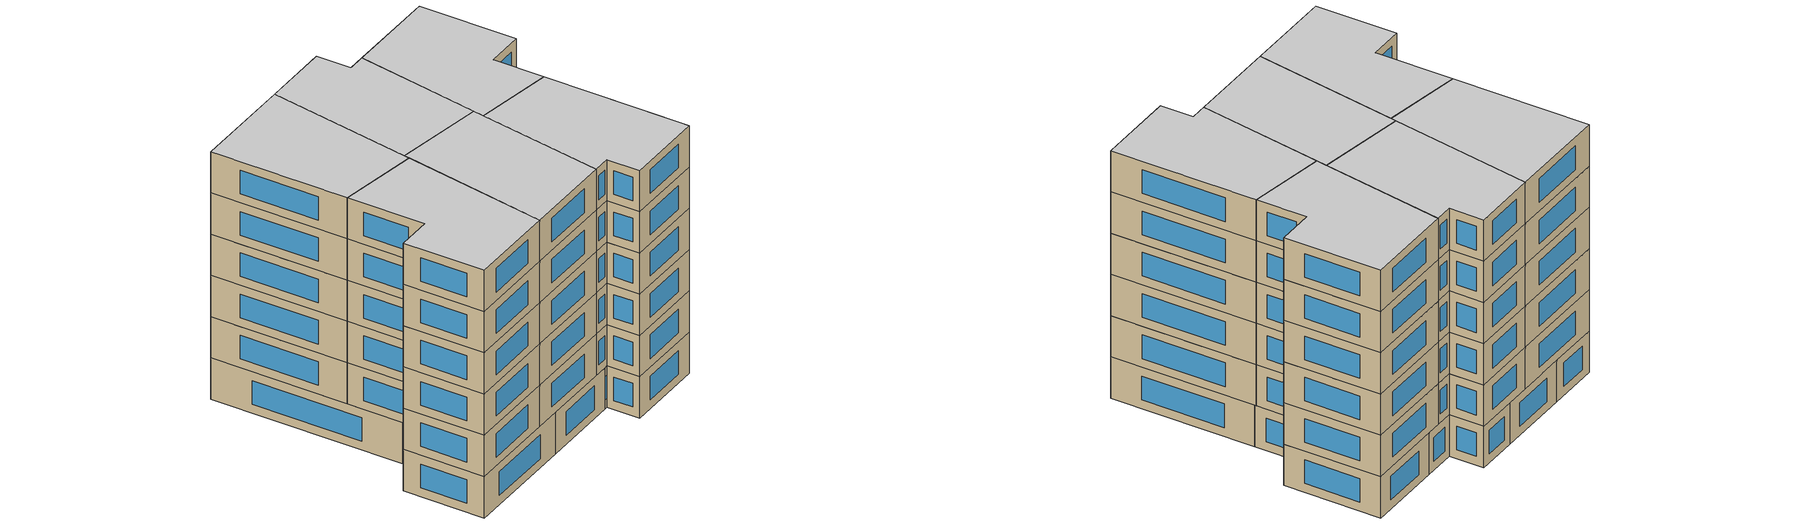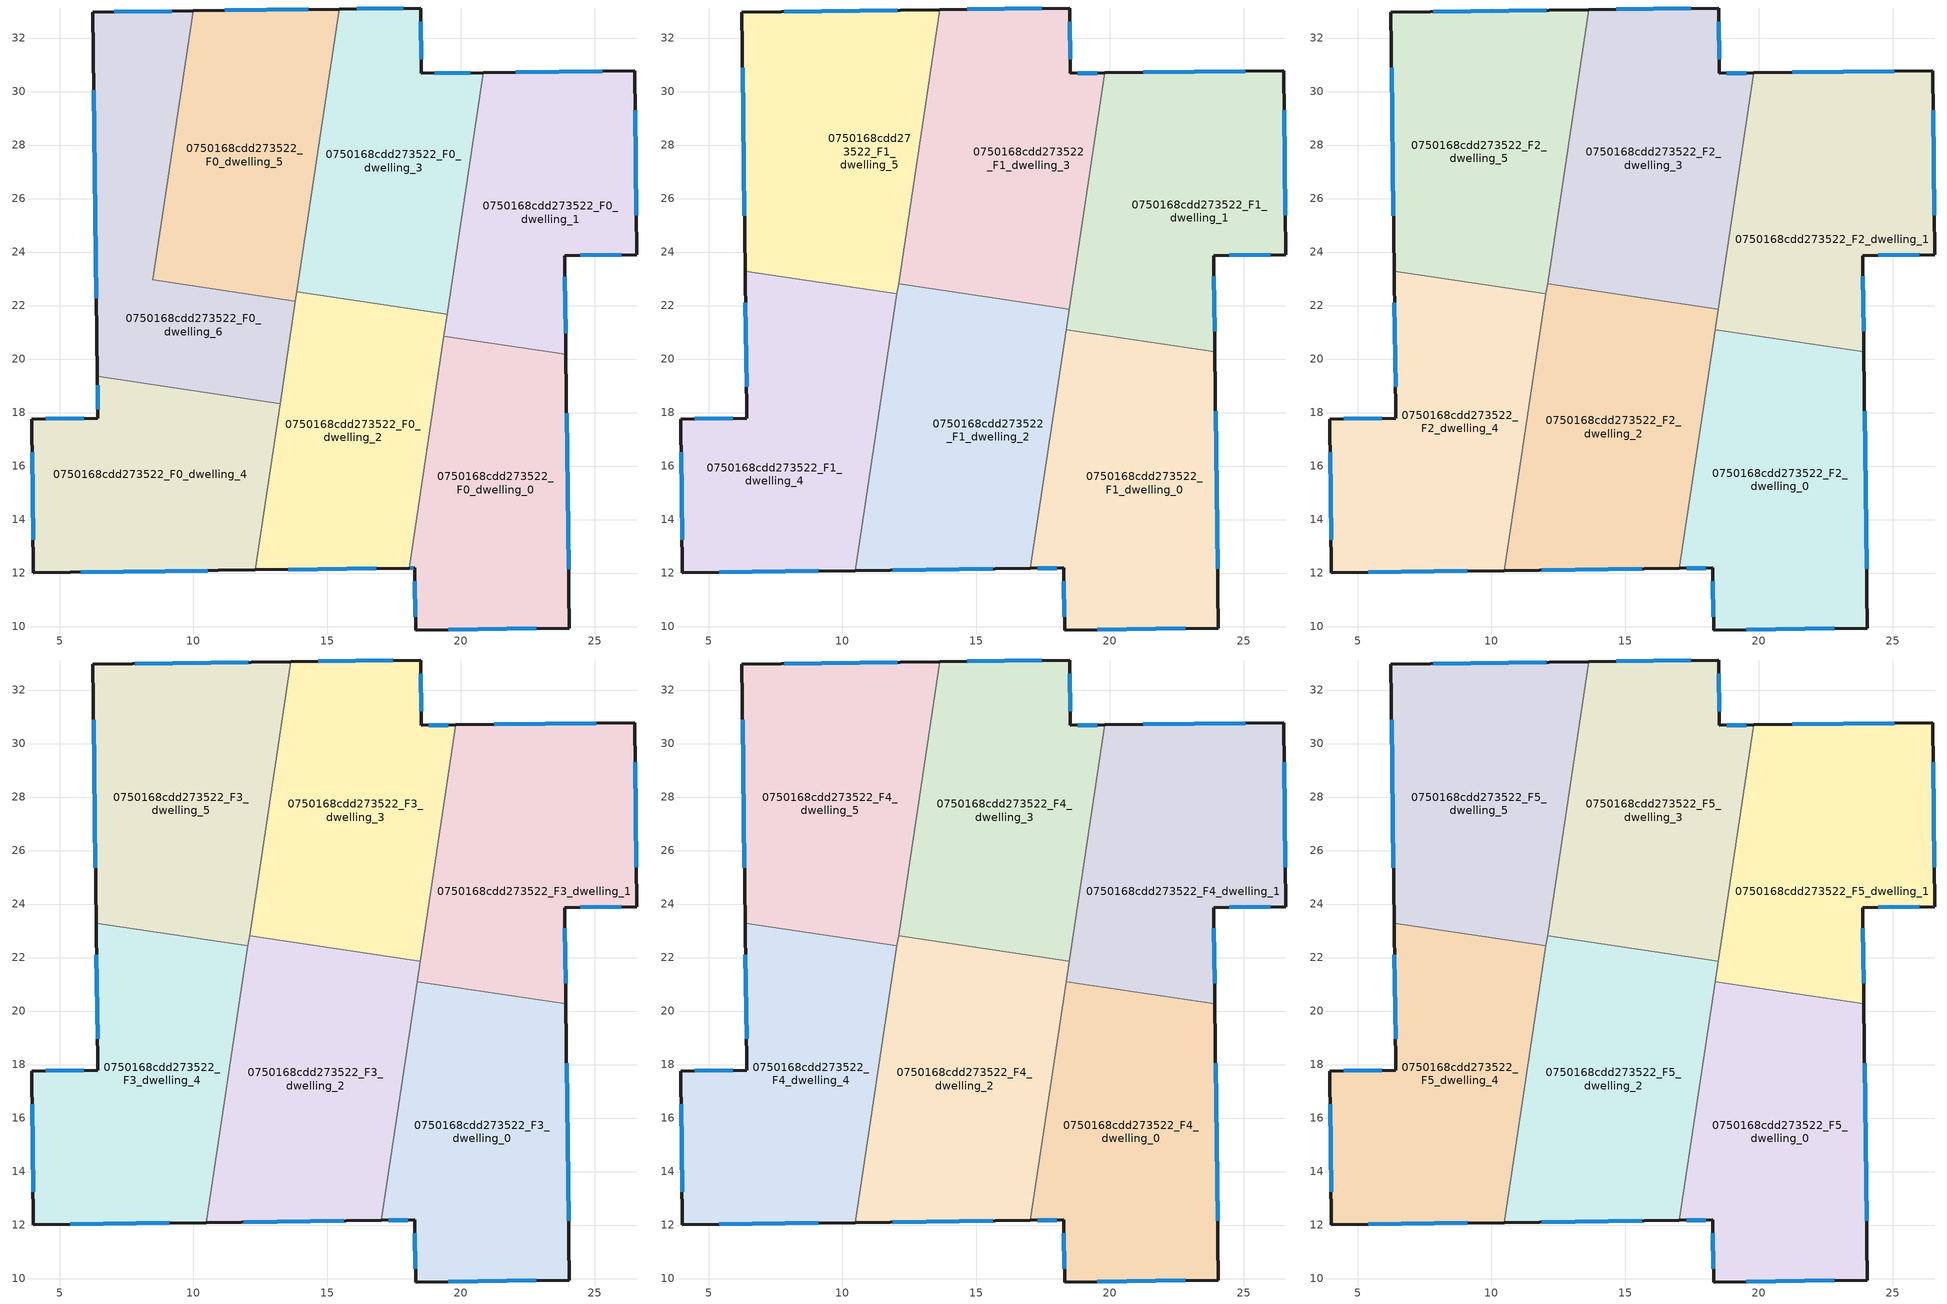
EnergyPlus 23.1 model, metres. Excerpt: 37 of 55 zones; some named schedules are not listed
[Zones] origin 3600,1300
0750168cdd273522_F0_dwelling_0
 floor ground (EU_floor_Construction): 23.93,20.17 24.05,9.94 18.3,9.87 18.27,12.19 18.06,12.19 19.36,20.86 z0
 wall outside (EU_wall_Construction): 18.06,12.19 18.27,12.19 18.3,9.87 24.05,9.94 23.93,20.17 z0:3
 wall to 0750168cdd273522_F0_dwelling_1 (EU_wall_Construction): 23.93,20.17 19.36,20.86 z0:3
 wall to 0750168cdd273522_F0_dwelling_2 (EU_wall_Construction): 19.36,20.86 18.06,12.19 z0:3
 window (EU_Window_Construction): 18.28,11.69 18.3,10.37 / 18.11,12.19 18.23,12.19 / 24.03,12.13 23.95,17.98 / 19.54,9.89 22.82,9.93 z0.64:2.36
0750168cdd273522_F0_dwelling_1
 floor ground (EU_floor_Construction): 26.49,30.78 26.58,23.91 23.88,23.86 23.93,20.17 19.36,20.86 20.84,30.71 z0
 wall outside (EU_wall_Construction): 23.93,20.17 23.88,23.86 26.58,23.91 26.49,30.78 20.84,30.71 z0:3
 wall to 0750168cdd273522_F0_dwelling_3 (EU_wall_Construction): 20.84,30.71 19.49,21.68 z0:3
 wall to 0750168cdd273522_F0_dwelling_2 (EU_wall_Construction): 19.49,21.68 19.36,20.86 z0:3
 window (EU_Window_Construction): 25.28,30.76 22.05,30.72 / 26.56,25.38 26.51,29.3 / 24.46,23.87 26,23.9 / 23.92,20.96 23.89,23.07 z0.64:2.36
0750168cdd273522_F0_dwelling_2
 floor ground (EU_floor_Construction): 19.49,21.68 18.06,12.19 12.31,12.12 13.87,22.52 z0
 wall outside (EU_wall_Construction): 12.31,12.12 18.06,12.19 z0:3
 wall to 0750168cdd273522_F0_dwelling_3 (EU_wall_Construction): 19.49,21.68 13.87,22.52 z0:3
 wall to 0750168cdd273522_F0_dwelling_4 (EU_wall_Construction): 13.24,18.33 12.31,12.12 z0:3
 wall to 0750168cdd273522_F0_dwelling_6 (EU_wall_Construction): 13.82,22.17 13.24,18.33 z0:3
 wall to 0750168cdd273522_F0_dwelling_5 (EU_wall_Construction): 13.87,22.52 13.82,22.17 z0:3
 window (EU_Window_Construction): 13.54,12.13 16.83,12.17 z0.64:2.36
 ceiling adiabatic (EU_roof_Construction): 17.03,12.17 18.48,21.83 13.87,22.52 12.31,12.12 z3
0750168cdd273522_F0_dwelling_3
 floor ground (EU_floor_Construction): 18.49,33.12 18.52,30.68 20.84,30.71 19.49,21.68 13.87,22.52 15.46,33.08 z0
 wall outside (EU_wall_Construction): 20.84,30.71 18.52,30.68 18.49,33.12 15.46,33.08 z0:3
 wall to 0750168cdd273522_F0_dwelling_5 (EU_wall_Construction): 15.46,33.08 13.87,22.52 z0:3
 window (EU_Window_Construction): 17.84,33.11 16.11,33.09 / 18.52,31.2 18.5,32.6 / 20.35,30.7 19.02,30.69 z0.64:2.36
 ceiling adiabatic (EU_roof_Construction): 18.48,21.83 18.49,21.86 13.88,22.55 13.87,22.52 z3
0750168cdd273522_F0_dwelling_4
 floor ground (EU_floor_Construction): 13.24,18.33 12.31,12.12 4.02,12.01 3.95,17.75 6.43,17.79 6.41,19.35 z0
 wall outside (EU_wall_Construction): 6.41,19.35 6.43,17.79 3.95,17.75 4.02,12.01 12.31,12.12 z0:3
 wall to 0750168cdd273522_F0_dwelling_6 (EU_wall_Construction): 13.24,18.33 6.41,19.35 z0:3
 window (EU_Window_Construction): 5.8,12.04 10.53,12.09 / 3.97,16.52 4.01,13.24 / 5.9,17.78 4.48,17.76 / 6.42,19.02 6.43,18.12 z0.64:2.36
0750168cdd273522_F0_dwelling_5
 floor ground (EU_floor_Construction): 15.46,33.08 13.82,22.17 8.49,22.97 10,33.02 z0
 wall outside (EU_wall_Construction): 15.46,33.08 10,33.02 z0:3
 wall to 0750168cdd273522_F0_dwelling_6 (EU_wall_Construction): 10,33.02 8.49,22.97 13.82,22.17 z0:3
 window (EU_Window_Construction): 14.29,33.07 11.17,33.03 z0.64:2.36
0750168cdd273522_F0_dwelling_6
 floor ground (EU_floor_Construction): 10,33.02 8.49,22.97 13.82,22.17 13.24,18.33 6.41,19.35 6.24,32.97 z0
 wall outside (EU_wall_Construction): 10,33.02 6.24,32.97 6.41,19.35 z0:3
 window (EU_Window_Construction): 6.28,30.05 6.38,22.27 / 9.19,33.01 7.05,32.98 z0.64:2.36
 ceiling adiabatic (EU_roof_Construction): 13.24,18.33 13.82,22.17 12.04,22.43 11.46,18.59 z3
0750168cdd273522_F1_dwelling_0
 floor to 0750168cdd273522_F0_dwelling_0 (EU_floor_Construction): 23.93,20.17 24.05,9.94 18.3,9.87 18.27,12.19 18.06,12.19 19.36,20.86 z3
 floor to 0750168cdd273522_F0_dwelling_2 (EU_floor_Construction): 19.38,20.95 18.06,12.19 17.03,12.17 18.37,21.1 z3
 floor to 0750168cdd273522_F0_dwelling_1 (EU_floor_Construction): 23.92,20.27 23.93,20.17 19.36,20.86 19.38,20.95 z3
 wall outside (EU_wall_Construction): 17.03,12.17 18.27,12.19 18.3,9.87 24.05,9.94 23.92,20.27 z3:6
 wall to 0750168cdd273522_F1_dwelling_1 (EU_wall_Construction): 23.92,20.27 18.37,21.1 z3:6
 wall to 0750168cdd273522_F1_dwelling_2 (EU_wall_Construction): 18.37,21.1 17.03,12.17 z3:6
 window (EU_Window_Construction): 17.3,12.18 18.01,12.19 / 24.03,12.15 23.95,18.06 / 19.54,9.89 22.82,9.93 / 18.28,11.69 18.3,10.37 z3.64:5.36
0750168cdd273522_F1_dwelling_1
 floor to 0750168cdd273522_F0_dwelling_1 (EU_floor_Construction): 26.49,30.78 26.58,23.91 23.88,23.86 23.92,20.27 19.38,20.95 20.84,30.71 z3
 floor to 0750168cdd273522_F0_dwelling_3 (EU_floor_Construction): 20.84,30.71 19.49,21.68 18.48,21.83 19.81,30.7 z3
 floor to 0750168cdd273522_F0_dwelling_2 (EU_floor_Construction): 19.49,21.68 19.38,20.95 18.37,21.1 18.48,21.83 z3
 wall outside (EU_wall_Construction): 23.92,20.27 23.88,23.86 26.58,23.91 26.49,30.78 19.81,30.7 z3:6
 wall to 0750168cdd273522_F1_dwelling_3 (EU_wall_Construction): 19.81,30.7 18.49,21.86 z3:6
 wall to 0750168cdd273522_F1_dwelling_2 (EU_wall_Construction): 18.49,21.86 18.37,21.1 z3:6
 window (EU_Window_Construction): 25.06,30.76 21.24,30.71 / 26.56,25.38 26.51,29.3 / 24.46,23.87 26,23.9 / 23.92,21.04 23.89,23.09 z3.64:5.36
0750168cdd273522_F1_dwelling_2
 floor to 0750168cdd273522_F0_dwelling_4 (EU_floor_Construction): 13.24,18.33 12.31,12.12 10.49,12.09 11.46,18.59 z3
 floor to 0750168cdd273522_F0_dwelling_5 (EU_floor_Construction): 13.88,22.55 13.82,22.17 12.04,22.43 12.1,22.82 z3
 floor adiabatic (EU_floor_Construction): 18.49,21.86 17.03,12.17 12.31,12.12 13.24,18.33 11.46,18.59 12.04,22.43 13.82,22.17 13.88,22.55 z3
 wall outside (EU_wall_Construction): 10.49,12.09 17.03,12.17 z3:6
 wall to 0750168cdd273522_F1_dwelling_3 (EU_wall_Construction): 18.49,21.86 12.1,22.82 z3:6
 wall to 0750168cdd273522_F1_dwelling_4 (EU_wall_Construction): 12.04,22.43 10.49,12.09 z3:6
 wall to 0750168cdd273522_F1_dwelling_5 (EU_wall_Construction): 12.1,22.82 12.04,22.43 z3:6
 window (EU_Window_Construction): 11.89,12.11 15.63,12.16 z3.64:5.36
0750168cdd273522_F1_dwelling_3
 floor to 0750168cdd273522_F0_dwelling_3 (EU_floor_Construction): 18.49,33.12 18.52,30.68 19.81,30.7 18.49,21.86 13.88,22.55 15.46,33.08 z3
 floor to 0750168cdd273522_F0_dwelling_5 (EU_floor_Construction): 15.46,33.08 13.88,22.55 12.1,22.82 13.64,33.06 z3
 wall outside (EU_wall_Construction): 19.81,30.7 18.52,30.68 18.49,33.12 13.64,33.06 z3:6
 wall to 0750168cdd273522_F1_dwelling_5 (EU_wall_Construction): 13.64,33.06 12.1,22.82 z3:6
 window (EU_Window_Construction): 17.45,33.11 14.68,33.08 / 18.52,31.2 18.5,32.6 / 19.54,30.69 18.8,30.68 z3.64:5.36
0750168cdd273522_F1_dwelling_4
 floor to 0750168cdd273522_F0_dwelling_4 (EU_floor_Construction): 11.46,18.59 10.49,12.09 4.02,12.01 3.95,17.75 6.43,17.79 6.41,19.35 z3
 floor to 0750168cdd273522_F0_dwelling_6 (EU_floor_Construction): 12.04,22.43 11.46,18.59 6.41,19.35 6.36,23.29 z3
 wall outside (EU_wall_Construction): 6.36,23.29 6.43,17.79 3.95,17.75 4.02,12.01 10.49,12.09 z3:6
 wall to 0750168cdd273522_F1_dwelling_5 (EU_wall_Construction): 12.04,22.43 6.36,23.29 z3:6
 window (EU_Window_Construction): 5.41,12.03 9.1,12.08 / 3.97,16.52 4.01,13.24 / 5.9,17.78 4.48,17.76 / 6.38,22.11 6.42,18.96 z3.64:5.36
0750168cdd273522_F1_dwelling_5
 floor to 0750168cdd273522_F0_dwelling_5 (EU_floor_Construction): 13.64,33.06 12.04,22.43 8.49,22.97 10,33.02 z3
 floor to 0750168cdd273522_F0_dwelling_6 (EU_floor_Construction): 10,33.02 8.49,22.97 6.36,23.29 6.24,32.97 z3
 wall outside (EU_wall_Construction): 13.64,33.06 6.24,32.97 6.36,23.29 z3:6
 window (EU_Window_Construction): 6.27,30.9 6.34,25.36 / 12.05,33.04 7.82,32.99 z3.64:5.36
0750168cdd273522_F2_dwelling_0
 floor to 0750168cdd273522_F1_dwelling_0 (EU_floor_Construction): 23.92,20.27 24.05,9.94 18.3,9.87 18.27,12.19 17.03,12.17 18.37,21.1 z6
 wall outside (EU_wall_Construction): 17.03,12.17 18.27,12.19 18.3,9.87 24.05,9.94 23.92,20.27 z6:9
 wall to 0750168cdd273522_F2_dwelling_1 (EU_wall_Construction): 23.92,20.27 18.37,21.1 z6:9
 wall to 0750168cdd273522_F2_dwelling_2 (EU_wall_Construction): 18.37,21.1 17.03,12.17 z6:9
 window (EU_Window_Construction): 17.3,12.18 18.01,12.19 / 24.03,12.15 23.95,18.06 / 19.54,9.89 22.82,9.93 / 18.28,11.69 18.3,10.37 z6.64:8.36
0750168cdd273522_F2_dwelling_1
 floor to 0750168cdd273522_F1_dwelling_1 (EU_floor_Construction): 26.49,30.78 26.58,23.91 23.88,23.86 23.92,20.27 18.37,21.1 19.81,30.7 z6
 wall outside (EU_wall_Construction): 23.92,20.27 23.88,23.86 26.58,23.91 26.49,30.78 19.81,30.7 z6:9
 wall to 0750168cdd273522_F2_dwelling_3 (EU_wall_Construction): 19.81,30.7 18.49,21.86 z6:9
 wall to 0750168cdd273522_F2_dwelling_2 (EU_wall_Construction): 18.49,21.86 18.37,21.1 z6:9
 window (EU_Window_Construction): 25.06,30.76 21.24,30.71 / 26.56,25.38 26.51,29.3 / 24.46,23.87 26,23.9 / 23.92,21.04 23.89,23.09 z6.64:8.36
0750168cdd273522_F2_dwelling_2
 floor to 0750168cdd273522_F1_dwelling_2 (EU_floor_Construction): 18.49,21.86 17.03,12.17 10.49,12.09 12.1,22.82 z6
 wall outside (EU_wall_Construction): 10.49,12.09 17.03,12.17 z6:9
 wall to 0750168cdd273522_F2_dwelling_3 (EU_wall_Construction): 18.49,21.86 12.1,22.82 z6:9
 wall to 0750168cdd273522_F2_dwelling_4 (EU_wall_Construction): 12.04,22.43 10.49,12.09 z6:9
 wall to 0750168cdd273522_F2_dwelling_5 (EU_wall_Construction): 12.1,22.82 12.04,22.43 z6:9
 window (EU_Window_Construction): 11.89,12.11 15.63,12.16 z6.64:8.36
0750168cdd273522_F2_dwelling_3
 floor to 0750168cdd273522_F1_dwelling_3 (EU_floor_Construction): 18.49,33.12 18.52,30.68 19.81,30.7 18.49,21.86 12.1,22.82 13.64,33.06 z6
 wall outside (EU_wall_Construction): 19.81,30.7 18.52,30.68 18.49,33.12 13.64,33.06 z6:9
 wall to 0750168cdd273522_F2_dwelling_5 (EU_wall_Construction): 13.64,33.06 12.1,22.82 z6:9
 window (EU_Window_Construction): 17.45,33.11 14.68,33.08 / 18.52,31.2 18.5,32.6 / 19.54,30.69 18.8,30.68 z6.64:8.36
0750168cdd273522_F2_dwelling_4
 floor to 0750168cdd273522_F1_dwelling_4 (EU_floor_Construction): 12.04,22.43 10.49,12.09 4.02,12.01 3.95,17.75 6.43,17.79 6.36,23.29 z6
 wall outside (EU_wall_Construction): 6.36,23.29 6.43,17.79 3.95,17.75 4.02,12.01 10.49,12.09 z6:9
 wall to 0750168cdd273522_F2_dwelling_5 (EU_wall_Construction): 12.04,22.43 6.36,23.29 z6:9
 window (EU_Window_Construction): 5.41,12.03 9.1,12.08 / 3.97,16.52 4.01,13.24 / 5.9,17.78 4.48,17.76 / 6.38,22.11 6.42,18.96 z6.64:8.36
0750168cdd273522_F2_dwelling_5
 floor to 0750168cdd273522_F1_dwelling_5 (EU_floor_Construction): 13.64,33.06 12.04,22.43 6.36,23.29 6.24,32.97 z6
 wall outside (EU_wall_Construction): 13.64,33.06 6.24,32.97 6.36,23.29 z6:9
 window (EU_Window_Construction): 6.27,30.9 6.34,25.36 / 12.05,33.04 7.82,32.99 z6.64:8.36
0750168cdd273522_F3_dwelling_0
 floor to 0750168cdd273522_F2_dwelling_0 (EU_floor_Construction): 23.92,20.27 24.05,9.94 18.3,9.87 18.27,12.19 17.03,12.17 18.37,21.1 z9
 wall outside (EU_wall_Construction): 17.03,12.17 18.27,12.19 18.3,9.87 24.05,9.94 23.92,20.27 z9:12
 wall to 0750168cdd273522_F3_dwelling_1 (EU_wall_Construction): 23.92,20.27 18.37,21.1 z9:12
 wall to 0750168cdd273522_F3_dwelling_2 (EU_wall_Construction): 18.37,21.1 17.03,12.17 z9:12
 window (EU_Window_Construction): 17.3,12.18 18.01,12.19 / 24.03,12.15 23.95,18.06 / 19.54,9.89 22.82,9.93 / 18.28,11.69 18.3,10.37 z9.64:11.36
0750168cdd273522_F3_dwelling_1
 floor to 0750168cdd273522_F2_dwelling_1 (EU_floor_Construction): 26.49,30.78 26.58,23.91 23.88,23.86 23.92,20.27 18.37,21.1 19.81,30.7 z9
 wall outside (EU_wall_Construction): 23.92,20.27 23.88,23.86 26.58,23.91 26.49,30.78 19.81,30.7 z9:12
 wall to 0750168cdd273522_F3_dwelling_3 (EU_wall_Construction): 19.81,30.7 18.49,21.86 z9:12
 wall to 0750168cdd273522_F3_dwelling_2 (EU_wall_Construction): 18.49,21.86 18.37,21.1 z9:12
 window (EU_Window_Construction): 25.06,30.76 21.24,30.71 / 26.56,25.38 26.51,29.3 / 24.46,23.87 26,23.9 / 23.92,21.04 23.89,23.09 z9.64:11.36
0750168cdd273522_F3_dwelling_2
 floor to 0750168cdd273522_F2_dwelling_2 (EU_floor_Construction): 18.49,21.86 17.03,12.17 10.49,12.09 12.1,22.82 z9
 wall outside (EU_wall_Construction): 10.49,12.09 17.03,12.17 z9:12
 wall to 0750168cdd273522_F3_dwelling_3 (EU_wall_Construction): 18.49,21.86 12.1,22.82 z9:12
 wall to 0750168cdd273522_F3_dwelling_4 (EU_wall_Construction): 12.04,22.43 10.49,12.09 z9:12
 wall to 0750168cdd273522_F3_dwelling_5 (EU_wall_Construction): 12.1,22.82 12.04,22.43 z9:12
 window (EU_Window_Construction): 11.89,12.11 15.63,12.16 z9.64:11.36
0750168cdd273522_F3_dwelling_3
 floor to 0750168cdd273522_F2_dwelling_3 (EU_floor_Construction): 18.49,33.12 18.52,30.68 19.81,30.7 18.49,21.86 12.1,22.82 13.64,33.06 z9
 wall outside (EU_wall_Construction): 19.81,30.7 18.52,30.68 18.49,33.12 13.64,33.06 z9:12
 wall to 0750168cdd273522_F3_dwelling_5 (EU_wall_Construction): 13.64,33.06 12.1,22.82 z9:12
 window (EU_Window_Construction): 17.45,33.11 14.68,33.08 / 18.52,31.2 18.5,32.6 / 19.54,30.69 18.8,30.68 z9.64:11.36
0750168cdd273522_F3_dwelling_4
 floor to 0750168cdd273522_F2_dwelling_4 (EU_floor_Construction): 12.04,22.43 10.49,12.09 4.02,12.01 3.95,17.75 6.43,17.79 6.36,23.29 z9
 wall outside (EU_wall_Construction): 6.36,23.29 6.43,17.79 3.95,17.75 4.02,12.01 10.49,12.09 z9:12
 wall to 0750168cdd273522_F3_dwelling_5 (EU_wall_Construction): 12.04,22.43 6.36,23.29 z9:12
 window (EU_Window_Construction): 5.41,12.03 9.1,12.08 / 3.97,16.52 4.01,13.24 / 5.9,17.78 4.48,17.76 / 6.38,22.11 6.42,18.96 z9.64:11.36
0750168cdd273522_F3_dwelling_5
 floor to 0750168cdd273522_F2_dwelling_5 (EU_floor_Construction): 13.64,33.06 12.04,22.43 6.36,23.29 6.24,32.97 z9
 wall outside (EU_wall_Construction): 13.64,33.06 6.24,32.97 6.36,23.29 z9:12
 window (EU_Window_Construction): 6.27,30.9 6.34,25.36 / 12.05,33.04 7.82,32.99 z9.64:11.36
0750168cdd273522_F4_dwelling_0
 floor to 0750168cdd273522_F3_dwelling_0 (EU_floor_Construction): 23.92,20.27 24.05,9.94 18.3,9.87 18.27,12.19 17.03,12.17 18.37,21.1 z12
 wall outside (EU_wall_Construction): 17.03,12.17 18.27,12.19 18.3,9.87 24.05,9.94 23.92,20.27 z12:15
 wall to 0750168cdd273522_F4_dwelling_1 (EU_wall_Construction): 23.92,20.27 18.37,21.1 z12:15
 wall to 0750168cdd273522_F4_dwelling_2 (EU_wall_Construction): 18.37,21.1 17.03,12.17 z12:15
 window (EU_Window_Construction): 17.3,12.18 18.01,12.19 / 24.03,12.15 23.95,18.06 / 19.54,9.89 22.82,9.93 / 18.28,11.69 18.3,10.37 z12.64:14.36
0750168cdd273522_F4_dwelling_1
 floor to 0750168cdd273522_F3_dwelling_1 (EU_floor_Construction): 26.49,30.78 26.58,23.91 23.88,23.86 23.92,20.27 18.37,21.1 19.81,30.7 z12
 wall outside (EU_wall_Construction): 23.92,20.27 23.88,23.86 26.58,23.91 26.49,30.78 19.81,30.7 z12:15
 wall to 0750168cdd273522_F4_dwelling_3 (EU_wall_Construction): 19.81,30.7 18.49,21.86 z12:15
 wall to 0750168cdd273522_F4_dwelling_2 (EU_wall_Construction): 18.49,21.86 18.37,21.1 z12:15
 window (EU_Window_Construction): 25.06,30.76 21.24,30.71 / 26.56,25.38 26.51,29.3 / 24.46,23.87 26,23.9 / 23.92,21.04 23.89,23.09 z12.64:14.36
0750168cdd273522_F4_dwelling_2
 floor to 0750168cdd273522_F3_dwelling_2 (EU_floor_Construction): 18.49,21.86 17.03,12.17 10.49,12.09 12.1,22.82 z12
 wall outside (EU_wall_Construction): 10.49,12.09 17.03,12.17 z12:15
 wall to 0750168cdd273522_F4_dwelling_3 (EU_wall_Construction): 18.49,21.86 12.1,22.82 z12:15
 wall to 0750168cdd273522_F4_dwelling_4 (EU_wall_Construction): 12.04,22.43 10.49,12.09 z12:15
 wall to 0750168cdd273522_F4_dwelling_5 (EU_wall_Construction): 12.1,22.82 12.04,22.43 z12:15
 window (EU_Window_Construction): 11.89,12.11 15.63,12.16 z12.64:14.36
0750168cdd273522_F4_dwelling_3
 floor to 0750168cdd273522_F3_dwelling_3 (EU_floor_Construction): 18.49,33.12 18.52,30.68 19.81,30.7 18.49,21.86 12.1,22.82 13.64,33.06 z12
 wall outside (EU_wall_Construction): 19.81,30.7 18.52,30.68 18.49,33.12 13.64,33.06 z12:15
 wall to 0750168cdd273522_F4_dwelling_5 (EU_wall_Construction): 13.64,33.06 12.1,22.82 z12:15
 window (EU_Window_Construction): 17.45,33.11 14.68,33.08 / 18.52,31.2 18.5,32.6 / 19.54,30.69 18.8,30.68 z12.64:14.36
0750168cdd273522_F4_dwelling_4
 floor to 0750168cdd273522_F3_dwelling_4 (EU_floor_Construction): 12.04,22.43 10.49,12.09 4.02,12.01 3.95,17.75 6.43,17.79 6.36,23.29 z12
 wall outside (EU_wall_Construction): 6.36,23.29 6.43,17.79 3.95,17.75 4.02,12.01 10.49,12.09 z12:15
 wall to 0750168cdd273522_F4_dwelling_5 (EU_wall_Construction): 12.04,22.43 6.36,23.29 z12:15
 window (EU_Window_Construction): 5.41,12.03 9.1,12.08 / 3.97,16.52 4.01,13.24 / 5.9,17.78 4.48,17.76 / 6.38,22.11 6.42,18.96 z12.64:14.36
0750168cdd273522_F4_dwelling_5
 floor to 0750168cdd273522_F3_dwelling_5 (EU_floor_Construction): 13.64,33.06 12.04,22.43 6.36,23.29 6.24,32.97 z12
 wall outside (EU_wall_Construction): 13.64,33.06 6.24,32.97 6.36,23.29 z12:15
 window (EU_Window_Construction): 6.27,30.9 6.34,25.36 / 12.05,33.04 7.82,32.99 z12.64:14.36
0750168cdd273522_F5_dwelling_0
 floor to 0750168cdd273522_F4_dwelling_0 (EU_floor_Construction): 23.92,20.27 24.05,9.94 18.3,9.87 18.27,12.19 17.03,12.17 18.37,21.1 z15
 wall outside (EU_wall_Construction): 17.03,12.17 18.27,12.19 18.3,9.87 24.05,9.94 23.92,20.27 z15:18
 wall to 0750168cdd273522_F5_dwelling_1 (EU_wall_Construction): 23.92,20.27 18.37,21.1 z15:18
 wall to 0750168cdd273522_F5_dwelling_2 (EU_wall_Construction): 18.37,21.1 17.03,12.17 z15:18
 window (EU_Window_Construction): 17.3,12.18 18.01,12.19 / 24.03,12.15 23.95,18.06 / 19.54,9.89 22.82,9.93 / 18.28,11.69 18.3,10.37 z15.64:17.36
 ceiling to 0750168cdd273522_F6_dwelling_0 (EU_floor_Construction): 24.05,9.94 23.92,20.27 18.37,21.1 17.03,12.17 18.27,12.19 18.3,9.87 z18
0750168cdd273522_F5_dwelling_1
 floor to 0750168cdd273522_F4_dwelling_1 (EU_floor_Construction): 26.49,30.78 26.58,23.91 23.88,23.86 23.92,20.27 18.37,21.1 19.81,30.7 z15
 wall outside (EU_wall_Construction): 23.92,20.27 23.88,23.86 26.58,23.91 26.49,30.78 19.81,30.7 z15:18
 wall to 0750168cdd273522_F5_dwelling_3 (EU_wall_Construction): 19.81,30.7 18.49,21.86 z15:18
 wall to 0750168cdd273522_F5_dwelling_2 (EU_wall_Construction): 18.49,21.86 18.37,21.1 z15:18
 window (EU_Window_Construction): 25.06,30.76 21.24,30.71 / 26.56,25.38 26.51,29.3 / 24.46,23.87 26,23.9 / 23.92,21.04 23.89,23.09 z15.64:17.36
 ceiling to 0750168cdd273522_F6_dwelling_1 (EU_floor_Construction): 23.92,20.27 23.88,23.86 26.58,23.91 26.49,30.78 19.81,30.7 18.37,21.1 z18
0750168cdd273522_F5_dwelling_2
 floor to 0750168cdd273522_F4_dwelling_2 (EU_floor_Construction): 18.49,21.86 17.03,12.17 10.49,12.09 12.1,22.82 z15
 wall outside (EU_wall_Construction): 10.49,12.09 17.03,12.17 z15:18
 wall to 0750168cdd273522_F5_dwelling_3 (EU_wall_Construction): 18.49,21.86 12.1,22.82 z15:18
 wall to 0750168cdd273522_F5_dwelling_4 (EU_wall_Construction): 12.04,22.43 10.49,12.09 z15:18
 wall to 0750168cdd273522_F5_dwelling_5 (EU_wall_Construction): 12.1,22.82 12.04,22.43 z15:18
 window (EU_Window_Construction): 11.89,12.11 15.63,12.16 z15.64:17.36
 ceiling to 0750168cdd273522_F6_dwelling_2 (EU_floor_Construction): 17.03,12.17 18.49,21.86 12.1,22.82 10.49,12.09 z18
0750168cdd273522_F5_dwelling_3
 floor to 0750168cdd273522_F4_dwelling_3 (EU_floor_Construction): 18.49,33.12 18.52,30.68 19.81,30.7 18.49,21.86 12.1,22.82 13.64,33.06 z15
 wall outside (EU_wall_Construction): 19.81,30.7 18.52,30.68 18.49,33.12 13.64,33.06 z15:18
 wall to 0750168cdd273522_F5_dwelling_5 (EU_wall_Construction): 13.64,33.06 12.1,22.82 z15:18
 window (EU_Window_Construction): 17.45,33.11 14.68,33.08 / 18.52,31.2 18.5,32.6 / 19.54,30.69 18.8,30.68 z15.64:17.36
 ceiling to 0750168cdd273522_F6_dwelling_3 (EU_floor_Construction): 18.49,21.86 19.81,30.7 18.52,30.68 18.49,33.12 13.64,33.06 12.1,22.82 z18
0750168cdd273522_F5_dwelling_4
 floor to 0750168cdd273522_F4_dwelling_4 (EU_floor_Construction): 12.04,22.43 10.49,12.09 4.02,12.01 3.95,17.75 6.43,17.79 6.36,23.29 z15
 wall outside (EU_wall_Construction): 6.36,23.29 6.43,17.79 3.95,17.75 4.02,12.01 10.49,12.09 z15:18
 wall to 0750168cdd273522_F5_dwelling_5 (EU_wall_Construction): 12.04,22.43 6.36,23.29 z15:18
 window (EU_Window_Construction): 5.41,12.03 9.1,12.08 / 3.97,16.52 4.01,13.24 / 5.9,17.78 4.48,17.76 / 6.38,22.11 6.42,18.96 z15.64:17.36
 ceiling to 0750168cdd273522_F6_dwelling_4 (EU_floor_Construction): 10.49,12.09 12.04,22.43 6.36,23.29 6.43,17.79 3.95,17.75 4.02,12.01 z18
0750168cdd273522_F5_dwelling_5
 floor to 0750168cdd273522_F4_dwelling_5 (EU_floor_Construction): 13.64,33.06 12.04,22.43 6.36,23.29 6.24,32.97 z15
 wall outside (EU_wall_Construction): 13.64,33.06 6.24,32.97 6.36,23.29 z15:18
 window (EU_Window_Construction): 6.27,30.9 6.34,25.36 / 12.05,33.04 7.82,32.99 z15.64:17.36
 ceiling to 0750168cdd273522_F6_dwelling_5 (EU_floor_Construction): 12.04,22.43 13.64,33.06 6.24,32.97 6.36,23.29 z18
[Building]
EU S2 Campaign: North Axis=0; Terrain=City; Solar Distribution=FullExterior
[Site:Location]
Yerevan-Zvartnots.Intl.AP: Latitude=40.15; Longitude=44.383; Time Zone=4; Elevation=854
[SizingPeriod:WeatherFileDays]
AnnualSizingPeriod: Begin Month=1; Begin Day of Month=1; End Month=12; End Day of Month=31; Day of Week for Start Day=Monday; Use Weather File Daylight Saving Period=No; Use Weather File Rain and Snow Indicators=No
[MATERIAL]
EU_InternalMass_Material: Roughness=MediumRough; Thickness=0.1; Conductivity=1; Density=1800; Specific Heat=900; Thermal Absorptance=0.9; Solar Absorptance=0.7; Visible Absorptance=0.7
[MATERIAL:NOMASS] Roughness=MediumRough; Thermal Absorptance=0.9; Solar Absorptance=0.7; Visible Absorptance=0.7
Name | Thermal Resistance
EU_wall_NoMass | 1.05043
EU_roof_NoMass | 1.45357
EU_floor_NoMass | 0.478065
[WINDOWMATERIAL:SIMPLEGLAZINGSYSTEM]
EU_Window_SimpleGlazing: UFactor=2.5566; Solar Heat Gain Coefficient=0.75; Visible Transmittance=0.75
[CONSTRUCTION]
EU_wall_Construction: EU_wall_NoMass
EU_roof_Construction: EU_roof_NoMass
EU_floor_Construction: EU_floor_NoMass
EU_Window_Construction: EU_Window_SimpleGlazing
EU_InternalMass_Construction: EU_InternalMass_Material
[ZONE] Type=1; Multiplier=1; Ceiling Height=autocalculate; Floor Area=autocalculate; Part of Total Floor Area=Yes
Name | Volume
0750168cdd273522_F0_dwelling_0 | 171.443
0750168cdd273522_F1_dwelling_0; 0750168cdd273522_F2_dwelling_0; 0750168cdd273522_F3_dwelling_0; 0750168cdd273522_F4_dwelling_0; 0750168cdd273522_F5_dwelling_0 | 199.997
0750168cdd273522_F0_dwelling_1 | 171.434
0750168cdd273522_F1_dwelling_1; 0750168cdd273522_F2_dwelling_1; 0750168cdd273522_F3_dwelling_1; 0750168cdd273522_F4_dwelling_1; 0750168cdd273522_F5_dwelling_1 | 199.992
0750168cdd273522_F0_dwelling_2 | 171.424
0750168cdd273522_F1_dwelling_2; 0750168cdd273522_F2_dwelling_2; 0750168cdd273522_F3_dwelling_2; 0750168cdd273522_F4_dwelling_2; 0750168cdd273522_F5_dwelling_2; 0750168cdd273522_F1_dwelling_5; 0750168cdd273522_F2_dwelling_5; 0750168cdd273522_F3_dwelling_5; 0750168cdd273522_F4_dwelling_5; 0750168cdd273522_F5_dwelling_5 | 199.994
0750168cdd273522_F0_dwelling_3; 0750168cdd273522_F0_dwelling_6 | 171.437
0750168cdd273522_F1_dwelling_3; 0750168cdd273522_F2_dwelling_3; 0750168cdd273522_F3_dwelling_3; 0750168cdd273522_F4_dwelling_3; 0750168cdd273522_F5_dwelling_3 | 200.01
0750168cdd273522_F0_dwelling_4 | 171.442
0750168cdd273522_F1_dwelling_4; 0750168cdd273522_F2_dwelling_4; 0750168cdd273522_F3_dwelling_4; 0750168cdd273522_F4_dwelling_4; 0750168cdd273522_F5_dwelling_4 | 200
0750168cdd273522_F0_dwelling_5 | 171.421
[INTERNALMASS] Construction=EU_InternalMass_Construction
Name | Zone or ZoneList | Surface Area
0750168cdd273522_F0_dwelling_0_EU_InternalMass | 0750168cdd273522_F0_dwelling_0 | 57.1466
0750168cdd273522_F0_dwelling_1_EU_InternalMass | 0750168cdd273522_F0_dwelling_1 | 57.1444
0750168cdd273522_F0_dwelling_2_EU_InternalMass | 0750168cdd273522_F0_dwelling_2 | 57.1407
0750168cdd273522_F0_dwelling_3_EU_InternalMass | 0750168cdd273522_F0_dwelling_3 | 57.1456
0750168cdd273522_F0_dwelling_4_EU_InternalMass | 0750168cdd273522_F0_dwelling_4 | 57.1451
0750168cdd273522_F0_dwelling_5_EU_InternalMass | 0750168cdd273522_F0_dwelling_5 | 57.139
0750168cdd273522_F0_dwelling_6_EU_InternalMass | 0750168cdd273522_F0_dwelling_6 | 57.1455
0750168cdd273522_F1_dwelling_0_EU_InternalMass | 0750168cdd273522_F1_dwelling_0 | 66.6658
0750168cdd273522_F1_dwelling_1_EU_InternalMass | 0750168cdd273522_F1_dwelling_1 | 66.664
0750168cdd273522_F1_dwelling_2_EU_InternalMass | 0750168cdd273522_F1_dwelling_2 | 66.6645
0750168cdd273522_F1_dwelling_3_EU_InternalMass | 0750168cdd273522_F1_dwelling_3 | 66.67
0750168cdd273522_F1_dwelling_4_EU_InternalMass | 0750168cdd273522_F1_dwelling_4 | 66.6664
0750168cdd273522_F1_dwelling_5_EU_InternalMass | 0750168cdd273522_F1_dwelling_5 | 66.6646
0750168cdd273522_F2_dwelling_0_EU_InternalMass | 0750168cdd273522_F2_dwelling_0 | 66.6658
0750168cdd273522_F2_dwelling_1_EU_InternalMass | 0750168cdd273522_F2_dwelling_1 | 66.664
0750168cdd273522_F2_dwelling_2_EU_InternalMass | 0750168cdd273522_F2_dwelling_2 | 66.6645
0750168cdd273522_F2_dwelling_3_EU_InternalMass | 0750168cdd273522_F2_dwelling_3 | 66.67
0750168cdd273522_F2_dwelling_4_EU_InternalMass | 0750168cdd273522_F2_dwelling_4 | 66.6664
0750168cdd273522_F2_dwelling_5_EU_InternalMass | 0750168cdd273522_F2_dwelling_5 | 66.6646
0750168cdd273522_F3_dwelling_0_EU_InternalMass | 0750168cdd273522_F3_dwelling_0 | 66.6658
0750168cdd273522_F3_dwelling_1_EU_InternalMass | 0750168cdd273522_F3_dwelling_1 | 66.664
0750168cdd273522_F3_dwelling_2_EU_InternalMass | 0750168cdd273522_F3_dwelling_2 | 66.6645
0750168cdd273522_F3_dwelling_3_EU_InternalMass | 0750168cdd273522_F3_dwelling_3 | 66.67
0750168cdd273522_F3_dwelling_4_EU_InternalMass | 0750168cdd273522_F3_dwelling_4 | 66.6664
0750168cdd273522_F3_dwelling_5_EU_InternalMass | 0750168cdd273522_F3_dwelling_5 | 66.6646
0750168cdd273522_F4_dwelling_0_EU_InternalMass | 0750168cdd273522_F4_dwelling_0 | 66.6658
0750168cdd273522_F4_dwelling_1_EU_InternalMass | 0750168cdd273522_F4_dwelling_1 | 66.664
0750168cdd273522_F4_dwelling_2_EU_InternalMass | 0750168cdd273522_F4_dwelling_2 | 66.6645
0750168cdd273522_F4_dwelling_3_EU_InternalMass | 0750168cdd273522_F4_dwelling_3 | 66.67
0750168cdd273522_F4_dwelling_4_EU_InternalMass | 0750168cdd273522_F4_dwelling_4 | 66.6664
0750168cdd273522_F4_dwelling_5_EU_InternalMass | 0750168cdd273522_F4_dwelling_5 | 66.6646
0750168cdd273522_F5_dwelling_0_EU_InternalMass | 0750168cdd273522_F5_dwelling_0 | 66.6658
0750168cdd273522_F5_dwelling_1_EU_InternalMass | 0750168cdd273522_F5_dwelling_1 | 66.664
0750168cdd273522_F5_dwelling_2_EU_InternalMass | 0750168cdd273522_F5_dwelling_2 | 66.6645
0750168cdd273522_F5_dwelling_3_EU_InternalMass | 0750168cdd273522_F5_dwelling_3 | 66.67
0750168cdd273522_F5_dwelling_4_EU_InternalMass | 0750168cdd273522_F5_dwelling_4 | 66.6664
0750168cdd273522_F5_dwelling_5_EU_InternalMass | 0750168cdd273522_F5_dwelling_5 | 66.6646
[OTHEREQUIPMENT] Fuel Type=Electricity; Design Level Calculation Method=Watts/Area; Power per Zone Floor Area=1; Fraction Latent=0; Fraction Radiant=0; Fraction Lost=0; Carbon Dioxide Generation Rate=0; EndUse Subcategory=EU_Step8_InternalGains
Name | Zone or ZoneList or Space or SpaceList | Schedule
EU_Step8_InternalGain_0750168cdd273522_F0_dwelling_0_f000 | 0750168cdd273522_F0_dwelling_0 | EU_Step8_GainSchedule_0750168cdd273522_F0_dwelling_0_f000
EU_Step8_InternalGain_0750168cdd273522_F0_dwelling_1_f000 | 0750168cdd273522_F0_dwelling_1 | EU_Step8_GainSchedule_0750168cdd273522_F0_dwelling_1_f000
EU_Step8_InternalGain_0750168cdd273522_F0_dwelling_2_f000 | 0750168cdd273522_F0_dwelling_2 | EU_Step8_GainSchedule_0750168cdd273522_F0_dwelling_2_f000
EU_Step8_InternalGain_0750168cdd273522_F0_dwelling_3_f000 | 0750168cdd273522_F0_dwelling_3 | EU_Step8_GainSchedule_0750168cdd273522_F0_dwelling_3_f000
EU_Step8_InternalGain_0750168cdd273522_F0_dwelling_4_f000 | 0750168cdd273522_F0_dwelling_4 | EU_Step8_GainSchedule_0750168cdd273522_F0_dwelling_4_f000
EU_Step8_InternalGain_0750168cdd273522_F0_dwelling_5_f000 | 0750168cdd273522_F0_dwelling_5 | EU_Step8_GainSchedule_0750168cdd273522_F0_dwelling_5_f000
EU_Step8_InternalGain_0750168cdd273522_F0_dwelling_6_f000 | 0750168cdd273522_F0_dwelling_6 | EU_Step8_GainSchedule_0750168cdd273522_F0_dwelling_6_f000
EU_Step8_InternalGain_0750168cdd273522_F1_dwelling_0_f000 | 0750168cdd273522_F1_dwelling_0 | EU_Step8_GainSchedule_0750168cdd273522_F1_dwelling_0_f000
EU_Step8_InternalGain_0750168cdd273522_F1_dwelling_1_f000 | 0750168cdd273522_F1_dwelling_1 | EU_Step8_GainSchedule_0750168cdd273522_F1_dwelling_1_f000
EU_Step8_InternalGain_0750168cdd273522_F1_dwelling_2_f000 | 0750168cdd273522_F1_dwelling_2 | EU_Step8_GainSchedule_0750168cdd273522_F1_dwelling_2_f000
EU_Step8_InternalGain_0750168cdd273522_F1_dwelling_3_f000 | 0750168cdd273522_F1_dwelling_3 | EU_Step8_GainSchedule_0750168cdd273522_F1_dwelling_3_f000
EU_Step8_InternalGain_0750168cdd273522_F1_dwelling_4_f000 | 0750168cdd273522_F1_dwelling_4 | EU_Step8_GainSchedule_0750168cdd273522_F1_dwelling_4_f000
EU_Step8_InternalGain_0750168cdd273522_F1_dwelling_5_f000 | 0750168cdd273522_F1_dwelling_5 | EU_Step8_GainSchedule_0750168cdd273522_F1_dwelling_5_f000
EU_Step8_InternalGain_0750168cdd273522_F2_dwelling_0_f000 | 0750168cdd273522_F2_dwelling_0 | EU_Step8_GainSchedule_0750168cdd273522_F2_dwelling_0_f000
EU_Step8_InternalGain_0750168cdd273522_F2_dwelling_1_f000 | 0750168cdd273522_F2_dwelling_1 | EU_Step8_GainSchedule_0750168cdd273522_F2_dwelling_1_f000
EU_Step8_InternalGain_0750168cdd273522_F2_dwelling_2_f000 | 0750168cdd273522_F2_dwelling_2 | EU_Step8_GainSchedule_0750168cdd273522_F2_dwelling_2_f000
EU_Step8_InternalGain_0750168cdd273522_F2_dwelling_3_f000 | 0750168cdd273522_F2_dwelling_3 | EU_Step8_GainSchedule_0750168cdd273522_F2_dwelling_3_f000
EU_Step8_InternalGain_0750168cdd273522_F2_dwelling_4_f000 | 0750168cdd273522_F2_dwelling_4 | EU_Step8_GainSchedule_0750168cdd273522_F2_dwelling_4_f000
EU_Step8_InternalGain_0750168cdd273522_F2_dwelling_5_f000 | 0750168cdd273522_F2_dwelling_5 | EU_Step8_GainSchedule_0750168cdd273522_F2_dwelling_5_f000
EU_Step8_InternalGain_0750168cdd273522_F3_dwelling_0_f000 | 0750168cdd273522_F3_dwelling_0 | EU_Step8_GainSchedule_0750168cdd273522_F3_dwelling_0_f000
EU_Step8_InternalGain_0750168cdd273522_F3_dwelling_1_f000 | 0750168cdd273522_F3_dwelling_1 | EU_Step8_GainSchedule_0750168cdd273522_F3_dwelling_1_f000
EU_Step8_InternalGain_0750168cdd273522_F3_dwelling_2_f000 | 0750168cdd273522_F3_dwelling_2 | EU_Step8_GainSchedule_0750168cdd273522_F3_dwelling_2_f000
EU_Step8_InternalGain_0750168cdd273522_F3_dwelling_3_f000 | 0750168cdd273522_F3_dwelling_3 | EU_Step8_GainSchedule_0750168cdd273522_F3_dwelling_3_f000
EU_Step8_InternalGain_0750168cdd273522_F3_dwelling_4_f000 | 0750168cdd273522_F3_dwelling_4 | EU_Step8_GainSchedule_0750168cdd273522_F3_dwelling_4_f000
EU_Step8_InternalGain_0750168cdd273522_F3_dwelling_5_f000 | 0750168cdd273522_F3_dwelling_5 | EU_Step8_GainSchedule_0750168cdd273522_F3_dwelling_5_f000
EU_Step8_InternalGain_0750168cdd273522_F4_dwelling_0_f000 | 0750168cdd273522_F4_dwelling_0 | EU_Step8_GainSchedule_0750168cdd273522_F4_dwelling_0_f000
EU_Step8_InternalGain_0750168cdd273522_F4_dwelling_1_f000 | 0750168cdd273522_F4_dwelling_1 | EU_Step8_GainSchedule_0750168cdd273522_F4_dwelling_1_f000
EU_Step8_InternalGain_0750168cdd273522_F4_dwelling_2_f000 | 0750168cdd273522_F4_dwelling_2 | EU_Step8_GainSchedule_0750168cdd273522_F4_dwelling_2_f000
EU_Step8_InternalGain_0750168cdd273522_F4_dwelling_3_f000 | 0750168cdd273522_F4_dwelling_3 | EU_Step8_GainSchedule_0750168cdd273522_F4_dwelling_3_f000
EU_Step8_InternalGain_0750168cdd273522_F4_dwelling_4_f000 | 0750168cdd273522_F4_dwelling_4 | EU_Step8_GainSchedule_0750168cdd273522_F4_dwelling_4_f000
EU_Step8_InternalGain_0750168cdd273522_F4_dwelling_5_f000 | 0750168cdd273522_F4_dwelling_5 | EU_Step8_GainSchedule_0750168cdd273522_F4_dwelling_5_f000
EU_Step8_InternalGain_0750168cdd273522_F5_dwelling_0_f000 | 0750168cdd273522_F5_dwelling_0 | EU_Step8_GainSchedule_0750168cdd273522_F5_dwelling_0_f000
EU_Step8_InternalGain_0750168cdd273522_F5_dwelling_1_f000 | 0750168cdd273522_F5_dwelling_1 | EU_Step8_GainSchedule_0750168cdd273522_F5_dwelling_1_f000
EU_Step8_InternalGain_0750168cdd273522_F5_dwelling_2_f000 | 0750168cdd273522_F5_dwelling_2 | EU_Step8_GainSchedule_0750168cdd273522_F5_dwelling_2_f000
EU_Step8_InternalGain_0750168cdd273522_F5_dwelling_3_f000 | 0750168cdd273522_F5_dwelling_3 | EU_Step8_GainSchedule_0750168cdd273522_F5_dwelling_3_f000
EU_Step8_InternalGain_0750168cdd273522_F5_dwelling_4_f000 | 0750168cdd273522_F5_dwelling_4 | EU_Step8_GainSchedule_0750168cdd273522_F5_dwelling_4_f000
EU_Step8_InternalGain_0750168cdd273522_F5_dwelling_5_f000 | 0750168cdd273522_F5_dwelling_5 | EU_Step8_GainSchedule_0750168cdd273522_F5_dwelling_5_f000
[ZONEVENTILATION:DESIGNFLOWRATE] Schedule=EU_AlwaysOn; Design Flow Rate Calculation Method=AirChanges/Hour; Air Changes per Hour=0.557805; Ventilation Type=Natural; Fan Pressure Rise=0; Fan Total Efficiency=1; Constant Term Coefficient=1; Temperature Term Coefficient=0; Velocity Term Coefficient=0; Velocity Squared Term Coefficient=0; Minimum Indoor Temperature=-100; Maximum Indoor Temperature=100; Delta Temperature=-100; Minimum Outdoor Temperature=-100; Maximum Outdoor Temperature=100; Maximum Wind Speed=40
Name | Zone or ZoneList or Space or SpaceList
EU_ConstantAir_0750168cdd273522_F0_dwelling_0 | 0750168cdd273522_F0_dwelling_0
EU_ConstantAir_0750168cdd273522_F0_dwelling_1 | 0750168cdd273522_F0_dwelling_1
EU_ConstantAir_0750168cdd273522_F0_dwelling_2 | 0750168cdd273522_F0_dwelling_2
EU_ConstantAir_0750168cdd273522_F0_dwelling_3 | 0750168cdd273522_F0_dwelling_3
EU_ConstantAir_0750168cdd273522_F0_dwelling_4 | 0750168cdd273522_F0_dwelling_4
EU_ConstantAir_0750168cdd273522_F0_dwelling_5 | 0750168cdd273522_F0_dwelling_5
EU_ConstantAir_0750168cdd273522_F0_dwelling_6 | 0750168cdd273522_F0_dwelling_6
EU_ConstantAir_0750168cdd273522_F1_dwelling_0 | 0750168cdd273522_F1_dwelling_0
EU_ConstantAir_0750168cdd273522_F1_dwelling_1 | 0750168cdd273522_F1_dwelling_1
EU_ConstantAir_0750168cdd273522_F1_dwelling_2 | 0750168cdd273522_F1_dwelling_2
EU_ConstantAir_0750168cdd273522_F1_dwelling_3 | 0750168cdd273522_F1_dwelling_3
EU_ConstantAir_0750168cdd273522_F1_dwelling_4 | 0750168cdd273522_F1_dwelling_4
EU_ConstantAir_0750168cdd273522_F1_dwelling_5 | 0750168cdd273522_F1_dwelling_5
EU_ConstantAir_0750168cdd273522_F2_dwelling_0 | 0750168cdd273522_F2_dwelling_0
EU_ConstantAir_0750168cdd273522_F2_dwelling_1 | 0750168cdd273522_F2_dwelling_1
EU_ConstantAir_0750168cdd273522_F2_dwelling_2 | 0750168cdd273522_F2_dwelling_2
EU_ConstantAir_0750168cdd273522_F2_dwelling_3 | 0750168cdd273522_F2_dwelling_3
EU_ConstantAir_0750168cdd273522_F2_dwelling_4 | 0750168cdd273522_F2_dwelling_4
EU_ConstantAir_0750168cdd273522_F2_dwelling_5 | 0750168cdd273522_F2_dwelling_5
EU_ConstantAir_0750168cdd273522_F3_dwelling_0 | 0750168cdd273522_F3_dwelling_0
EU_ConstantAir_0750168cdd273522_F3_dwelling_1 | 0750168cdd273522_F3_dwelling_1
EU_ConstantAir_0750168cdd273522_F3_dwelling_2 | 0750168cdd273522_F3_dwelling_2
EU_ConstantAir_0750168cdd273522_F3_dwelling_3 | 0750168cdd273522_F3_dwelling_3
EU_ConstantAir_0750168cdd273522_F3_dwelling_4 | 0750168cdd273522_F3_dwelling_4
EU_ConstantAir_0750168cdd273522_F3_dwelling_5 | 0750168cdd273522_F3_dwelling_5
EU_ConstantAir_0750168cdd273522_F4_dwelling_0 | 0750168cdd273522_F4_dwelling_0
EU_ConstantAir_0750168cdd273522_F4_dwelling_1 | 0750168cdd273522_F4_dwelling_1
EU_ConstantAir_0750168cdd273522_F4_dwelling_2 | 0750168cdd273522_F4_dwelling_2
EU_ConstantAir_0750168cdd273522_F4_dwelling_3 | 0750168cdd273522_F4_dwelling_3
EU_ConstantAir_0750168cdd273522_F4_dwelling_4 | 0750168cdd273522_F4_dwelling_4
EU_ConstantAir_0750168cdd273522_F4_dwelling_5 | 0750168cdd273522_F4_dwelling_5
EU_ConstantAir_0750168cdd273522_F5_dwelling_0 | 0750168cdd273522_F5_dwelling_0
EU_ConstantAir_0750168cdd273522_F5_dwelling_1 | 0750168cdd273522_F5_dwelling_1
EU_ConstantAir_0750168cdd273522_F5_dwelling_2 | 0750168cdd273522_F5_dwelling_2
EU_ConstantAir_0750168cdd273522_F5_dwelling_3 | 0750168cdd273522_F5_dwelling_3
EU_ConstantAir_0750168cdd273522_F5_dwelling_4 | 0750168cdd273522_F5_dwelling_4
EU_ConstantAir_0750168cdd273522_F5_dwelling_5 | 0750168cdd273522_F5_dwelling_5
[HVACTEMPLATE:ZONE:IDEALLOADSAIRSYSTEM] System Availability Schedule=EU_AlwaysOn; Maximum Heating Supply Air Temperature=50; Minimum Cooling Supply Air Temperature=13; Maximum Heating Supply Air Humidity Ratio=0.0156; Minimum Cooling Supply Air Humidity Ratio=0.0077; Heating Limit=NoLimit; Cooling Limit=NoLimit; Heating Availability Schedule=EU_AlwaysOn; Cooling Availability Schedule=EU_CoolingOff; Dehumidification Control Type=ConstantSensibleHeatRatio; Cooling Sensible Heat Ratio=0.7; Dehumidification Setpoint=60; Humidification Control Type=None; Humidification Setpoint=30; Outdoor Air Method=None; Outdoor Air Flow Rate per Person=0.00944; Outdoor Air Flow Rate per Zone Floor Area=0; Outdoor Air Flow Rate per Zone=0; Demand Controlled Ventilation Type=None; Outdoor Air Economizer Type=NoEconomizer; Heat Recovery Type=None; Sensible Heat Recovery Effectiveness=0.7; Latent Heat Recovery Effectiveness=0.65
Name | Template Thermostat
0750168cdd273522_F0_dwelling_0 | EU_HeatOnly_0750168cdd273522_F0_dwelling_0
0750168cdd273522_F0_dwelling_1 | EU_HeatOnly_0750168cdd273522_F0_dwelling_1
0750168cdd273522_F0_dwelling_2 | EU_HeatOnly_0750168cdd273522_F0_dwelling_2
0750168cdd273522_F0_dwelling_3 | EU_HeatOnly_0750168cdd273522_F0_dwelling_3
0750168cdd273522_F0_dwelling_4 | EU_HeatOnly_0750168cdd273522_F0_dwelling_4
0750168cdd273522_F0_dwelling_5 | EU_HeatOnly_0750168cdd273522_F0_dwelling_5
0750168cdd273522_F0_dwelling_6 | EU_HeatOnly_0750168cdd273522_F0_dwelling_6
0750168cdd273522_F1_dwelling_0 | EU_HeatOnly_0750168cdd273522_F1_dwelling_0
0750168cdd273522_F1_dwelling_1 | EU_HeatOnly_0750168cdd273522_F1_dwelling_1
0750168cdd273522_F1_dwelling_2 | EU_HeatOnly_0750168cdd273522_F1_dwelling_2
0750168cdd273522_F1_dwelling_3 | EU_HeatOnly_0750168cdd273522_F1_dwelling_3
0750168cdd273522_F1_dwelling_4 | EU_HeatOnly_0750168cdd273522_F1_dwelling_4
0750168cdd273522_F1_dwelling_5 | EU_HeatOnly_0750168cdd273522_F1_dwelling_5
0750168cdd273522_F2_dwelling_0 | EU_HeatOnly_0750168cdd273522_F2_dwelling_0
0750168cdd273522_F2_dwelling_1 | EU_HeatOnly_0750168cdd273522_F2_dwelling_1
0750168cdd273522_F2_dwelling_2 | EU_HeatOnly_0750168cdd273522_F2_dwelling_2
0750168cdd273522_F2_dwelling_3 | EU_HeatOnly_0750168cdd273522_F2_dwelling_3
0750168cdd273522_F2_dwelling_4 | EU_HeatOnly_0750168cdd273522_F2_dwelling_4
0750168cdd273522_F2_dwelling_5 | EU_HeatOnly_0750168cdd273522_F2_dwelling_5
0750168cdd273522_F3_dwelling_0 | EU_HeatOnly_0750168cdd273522_F3_dwelling_0
0750168cdd273522_F3_dwelling_1 | EU_HeatOnly_0750168cdd273522_F3_dwelling_1
0750168cdd273522_F3_dwelling_2 | EU_HeatOnly_0750168cdd273522_F3_dwelling_2
0750168cdd273522_F3_dwelling_3 | EU_HeatOnly_0750168cdd273522_F3_dwelling_3
0750168cdd273522_F3_dwelling_4 | EU_HeatOnly_0750168cdd273522_F3_dwelling_4
0750168cdd273522_F3_dwelling_5 | EU_HeatOnly_0750168cdd273522_F3_dwelling_5
0750168cdd273522_F4_dwelling_0 | EU_HeatOnly_0750168cdd273522_F4_dwelling_0
0750168cdd273522_F4_dwelling_1 | EU_HeatOnly_0750168cdd273522_F4_dwelling_1
0750168cdd273522_F4_dwelling_2 | EU_HeatOnly_0750168cdd273522_F4_dwelling_2
0750168cdd273522_F4_dwelling_3 | EU_HeatOnly_0750168cdd273522_F4_dwelling_3
0750168cdd273522_F4_dwelling_4 | EU_HeatOnly_0750168cdd273522_F4_dwelling_4
0750168cdd273522_F4_dwelling_5 | EU_HeatOnly_0750168cdd273522_F4_dwelling_5
0750168cdd273522_F5_dwelling_0 | EU_HeatOnly_0750168cdd273522_F5_dwelling_0
0750168cdd273522_F5_dwelling_1 | EU_HeatOnly_0750168cdd273522_F5_dwelling_1
0750168cdd273522_F5_dwelling_2 | EU_HeatOnly_0750168cdd273522_F5_dwelling_2
0750168cdd273522_F5_dwelling_3 | EU_HeatOnly_0750168cdd273522_F5_dwelling_3
0750168cdd273522_F5_dwelling_4 | EU_HeatOnly_0750168cdd273522_F5_dwelling_4
0750168cdd273522_F5_dwelling_5 | EU_HeatOnly_0750168cdd273522_F5_dwelling_5
[SIZING:ZONE] Zone Cooling Design Supply Air Temperature Input Method=SupplyAirTemperature; Zone Cooling Design Supply Air Temperature=13; Zone Heating Design Supply Air Temperature Input Method=SupplyAirTemperature; Zone Heating Design Supply Air Temperature=50; Zone Cooling Design Supply Air Humidity Ratio=0.008; Zone Heating Design Supply Air Humidity Ratio=0.008; Cooling Design Air Flow Method=DesignDay; Cooling Design Air Flow Rate=0; Cooling Minimum Air Flow per Zone Floor Area=0.000762; Cooling Minimum Air Flow=0; Cooling Minimum Air Flow Fraction=0.2; Heating Design Air Flow Method=DesignDay; Heating Design Air Flow Rate=0; Heating Maximum Air Flow per Zone Floor Area=0.002032; Heating Maximum Air Flow=0.141576; Heating Maximum Air Flow Fraction=0.3; Account for Dedicated Outdoor Air System=No; Dedicated Outdoor Air System Control Strategy=NeutralSupplyAir; Dedicated Outdoor Air Low Setpoint Temperature for Design=autosize; Dedicated Outdoor Air High Setpoint Temperature for Design=autosize; Zone Load Sizing Method=Sensible Load Only No Latent Load; Zone Latent Cooling Design Supply Air Humidity Ratio Input Method=HumidityRatioDifference; Zone Cooling Design Supply Air Humidity Ratio Difference=0.005; Zone Latent Heating Design Supply Air Humidity Ratio Input Method=HumidityRatioDifference; Zone Humidification Design Supply Air Humidity Ratio Difference=0.005
0750168cdd273522_F0_dwelling_0; 0750168cdd273522_F0_dwelling_1; 0750168cdd273522_F0_dwelling_2; 0750168cdd273522_F0_dwelling_3; 0750168cdd273522_F0_dwelling_4; 0750168cdd273522_F0_dwelling_5; 0750168cdd273522_F0_dwelling_6; 0750168cdd273522_F1_dwelling_0; 0750168cdd273522_F1_dwelling_1; 0750168cdd273522_F1_dwelling_2; 0750168cdd273522_F1_dwelling_3; 0750168cdd273522_F1_dwelling_4; 0750168cdd273522_F1_dwelling_5; 0750168cdd273522_F2_dwelling_0; 0750168cdd273522_F2_dwelling_1; 0750168cdd273522_F2_dwelling_2; 0750168cdd273522_F2_dwelling_3; 0750168cdd273522_F2_dwelling_4; 0750168cdd273522_F2_dwelling_5; 0750168cdd273522_F3_dwelling_0; 0750168cdd273522_F3_dwelling_1; 0750168cdd273522_F3_dwelling_2; 0750168cdd273522_F3_dwelling_3; 0750168cdd273522_F3_dwelling_4; 0750168cdd273522_F3_dwelling_5; 0750168cdd273522_F4_dwelling_0; 0750168cdd273522_F4_dwelling_1; 0750168cdd273522_F4_dwelling_2; 0750168cdd273522_F4_dwelling_3; 0750168cdd273522_F4_dwelling_4; 0750168cdd273522_F4_dwelling_5; 0750168cdd273522_F5_dwelling_0; 0750168cdd273522_F5_dwelling_1; 0750168cdd273522_F5_dwelling_2; 0750168cdd273522_F5_dwelling_3; 0750168cdd273522_F5_dwelling_4; 0750168cdd273522_F5_dwelling_5
[SCHEDULE:FILE] Column Number=1; Rows to Skip at Top=0; Number of Hours of Data=8760; Column Separator=Comma; Interpolate to Timestep=No; Minutes per Item=60; Adjust Schedule for Daylight Savings=Yes
Name | File
EU_Step8_GainSchedule_0750168cdd273522_F0_dwelling_0_f000 | ../../schedules/0750168cdd273522/0750168cdd273522_F0_dwelling_0_f000_gain.csv
EU_Step8_GainSchedule_0750168cdd273522_F0_dwelling_1_f000 | ../../schedules/0750168cdd273522/0750168cdd273522_F0_dwelling_1_f000_gain.csv
EU_Step8_GainSchedule_0750168cdd273522_F0_dwelling_2_f000 | ../../schedules/0750168cdd273522/0750168cdd273522_F0_dwelling_2_f000_gain.csv
EU_Step8_GainSchedule_0750168cdd273522_F0_dwelling_3_f000 | ../../schedules/0750168cdd273522/0750168cdd273522_F0_dwelling_3_f000_gain.csv
EU_Step8_GainSchedule_0750168cdd273522_F0_dwelling_4_f000 | ../../schedules/0750168cdd273522/0750168cdd273522_F0_dwelling_4_f000_gain.csv
EU_Step8_GainSchedule_0750168cdd273522_F0_dwelling_5_f000 | ../../schedules/0750168cdd273522/0750168cdd273522_F0_dwelling_5_f000_gain.csv
EU_Step8_GainSchedule_0750168cdd273522_F0_dwelling_6_f000 | ../../schedules/0750168cdd273522/0750168cdd273522_F0_dwelling_6_f000_gain.csv
EU_Step8_GainSchedule_0750168cdd273522_F1_dwelling_0_f000 | ../../schedules/0750168cdd273522/0750168cdd273522_F1_dwelling_0_f000_gain.csv
